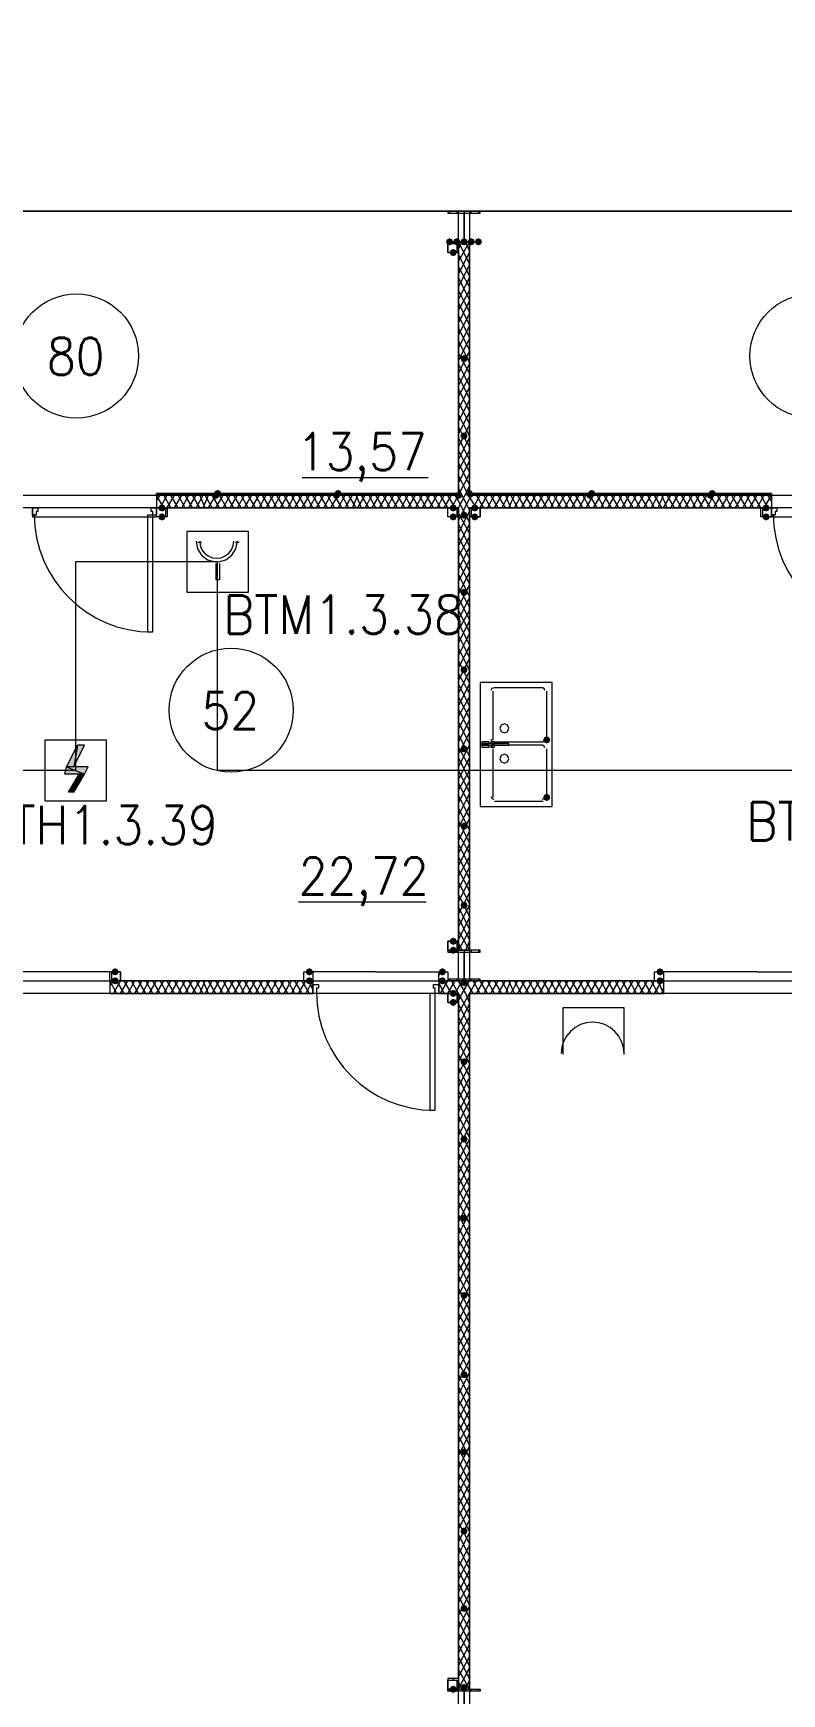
# Model space of a CAD drawing. Header units: millimetres. Extents: x 0 to 420, y 0 to 297.
# Drawn here: x 155.42 to 173.05, y 123.55 to 162.64 of the extents above; entities that cross this region are included whole.
import ezdxf

# ---------------------------------------------------------------- set-up
doc = ezdxf.new("R2010")
doc.units = ezdxf.units.MM
doc.styles.get("Standard").update_dxf_attribs({"font": 'STANDARD'})

msp = doc.modelspace()

# ---------------------------------------------------------------- hatches: boundary and pattern name
for color, points in [(7, [(165.311667, 157.734), (165.286796, 157.674204), (165.227, 157.649333), (165.167204, 157.674204), (165.142333, 157.734), (165.167204, 157.793796), (165.227, 157.818667), (165.286796, 157.793796)]), (7, [(165.396333, 157.48), (165.371462, 157.420204), (165.311667, 157.395333), (165.251871, 157.420204), (165.227, 157.48), (165.251871, 157.539796), (165.311667, 157.564667), (165.371462, 157.539796)]), (7, [(165.481, 157.734), (165.456129, 157.674204), (165.396333, 157.649333), (165.336538, 157.674204), (165.311667, 157.734), (165.336537, 157.793796), (165.396333, 157.818667), (165.456129, 157.793796)]), (7, [(165.650333, 157.734), (165.625462, 157.674204), (165.565667, 157.649333), (165.505871, 157.674204), (165.481, 157.734), (165.505871, 157.793796), (165.565667, 157.818667), (165.625462, 157.793796)]), (7, [(165.819667, 157.734), (165.794796, 157.674204), (165.735, 157.649333), (165.675204, 157.674204), (165.650333, 157.734), (165.675204, 157.793796), (165.735, 157.818667), (165.794796, 157.793796)]), (7, [(165.989, 157.734), (165.964129, 157.674204), (165.904333, 157.649333), (165.844538, 157.674204), (165.819667, 157.734), (165.844537, 157.793796), (165.904333, 157.818667), (165.964129, 157.793796)]), (7, [(165.650333, 154.982333), (165.625462, 154.922537), (165.565667, 154.897667), (165.505871, 154.922537), (165.481, 154.982333), (165.505871, 155.042129), (165.565667, 155.067), (165.625462, 155.042129)]), (7, [(165.650333, 153.162), (165.625462, 153.102204), (165.565667, 153.077333), (165.505871, 153.102204), (165.481, 153.162), (165.505871, 153.221796), (165.565667, 153.246667), (165.625462, 153.221796)]), (254, [(159.808333, 151.765), (159.783462, 151.705204), (159.723667, 151.680333), (159.663871, 151.705204), (159.639, 151.765), (159.663871, 151.824796), (159.723667, 151.849667), (159.783462, 151.824796)]), (254, [(159.850667, 151.807333), (159.825796, 151.747537), (159.766, 151.722667), (159.706204, 151.747537), (159.681333, 151.807333), (159.706204, 151.867129), (159.766, 151.892), (159.825796, 151.867129)]), (254, [(162.644667, 151.765), (162.619796, 151.705204), (162.56, 151.680333), (162.500204, 151.705204), (162.475333, 151.765), (162.500204, 151.824796), (162.56, 151.849667), (162.619796, 151.824796)]), (254, [(162.687, 151.807333), (162.662129, 151.747537), (162.602333, 151.722667), (162.542537, 151.747537), (162.517667, 151.807333), (162.542537, 151.867129), (162.602333, 151.892), (162.662129, 151.867129)]), (254, [(165.523333, 151.765), (165.498462, 151.705204), (165.438667, 151.680333), (165.378871, 151.705204), (165.354, 151.765), (165.378871, 151.824796), (165.438667, 151.849667), (165.498462, 151.824796)]), (254, [(165.523333, 151.765), (165.498462, 151.705204), (165.438667, 151.680333), (165.378871, 151.705204), (165.354, 151.765), (165.378871, 151.824796), (165.438667, 151.849667), (165.498462, 151.824796)]), (254, [(165.777333, 151.807333), (165.752462, 151.747537), (165.692667, 151.722667), (165.632871, 151.747537), (165.608, 151.807333), (165.632871, 151.867129), (165.692667, 151.892), (165.752462, 151.867129)]), (254, [(168.613667, 151.765), (168.588796, 151.705204), (168.529, 151.680333), (168.469204, 151.705204), (168.444333, 151.765), (168.469204, 151.824796), (168.529, 151.849667), (168.588796, 151.824796)]), (254, [(168.656, 151.807333), (168.631129, 151.747537), (168.571333, 151.722667), (168.511538, 151.747537), (168.486667, 151.807333), (168.511537, 151.867129), (168.571333, 151.892), (168.631129, 151.867129)]), (254, [(171.45, 151.765), (171.425129, 151.705204), (171.365333, 151.680333), (171.305538, 151.705204), (171.280667, 151.765), (171.305537, 151.824796), (171.365333, 151.849667), (171.425129, 151.824796)]), (254, [(171.492333, 151.807333), (171.467462, 151.747537), (171.407667, 151.722667), (171.347871, 151.747537), (171.323, 151.807333), (171.347871, 151.867129), (171.407667, 151.892), (171.467462, 151.867129)]), (7, [(158.538333, 151.468667), (158.513463, 151.408871), (158.453667, 151.384), (158.393871, 151.408871), (158.369, 151.468667), (158.393871, 151.528462), (158.453667, 151.553333), (158.513462, 151.528463)]), (7, [(158.538333, 151.257), (158.513463, 151.197204), (158.453667, 151.172333), (158.393871, 151.197204), (158.369, 151.257), (158.393871, 151.316796), (158.453667, 151.341667), (158.513462, 151.316796)]), (7, [(165.396333, 151.468667), (165.371462, 151.408871), (165.311667, 151.384), (165.251871, 151.408871), (165.227, 151.468667), (165.251871, 151.528462), (165.311667, 151.553333), (165.371462, 151.528463)]), (7, [(165.396333, 151.257), (165.371462, 151.197204), (165.311667, 151.172333), (165.251871, 151.197204), (165.227, 151.257), (165.251871, 151.316796), (165.311667, 151.341667), (165.371462, 151.316796)]), (7, [(165.650333, 151.299333), (165.625462, 151.239537), (165.565667, 151.214667), (165.505871, 151.239537), (165.481, 151.299333), (165.505871, 151.359129), (165.565667, 151.384), (165.625462, 151.359129)]), (7, [(165.904333, 151.468667), (165.879462, 151.408871), (165.819667, 151.384), (165.759871, 151.408871), (165.735, 151.468667), (165.759871, 151.528462), (165.819667, 151.553333), (165.879462, 151.528463)]), (7, [(165.904333, 151.257), (165.879462, 151.197204), (165.819667, 151.172333), (165.759871, 151.197204), (165.735, 151.257), (165.759871, 151.316796), (165.819667, 151.341667), (165.879462, 151.316796)]), (7, [(172.762333, 151.468667), (172.737462, 151.408871), (172.677667, 151.384), (172.617871, 151.408871), (172.593, 151.468667), (172.617871, 151.528462), (172.677667, 151.553333), (172.737462, 151.528463)]), (7, [(172.762333, 151.257), (172.737462, 151.197204), (172.677667, 151.172333), (172.617871, 151.197204), (172.593, 151.257), (172.617871, 151.316796), (172.677667, 151.341667), (172.737462, 151.316796)]), (7, [(165.650333, 149.479), (165.625462, 149.419204), (165.565667, 149.394333), (165.505871, 149.419204), (165.481, 149.479), (165.505871, 149.538796), (165.565667, 149.563667), (165.625462, 149.538796)]), (7, [(165.650333, 147.658667), (165.625462, 147.598871), (165.565667, 147.574), (165.505871, 147.598871), (165.481, 147.658667), (165.505871, 147.718462), (165.565667, 147.743333), (165.625462, 147.718463)]), (7, [(165.650333, 145.796), (165.625462, 145.736204), (165.565667, 145.711333), (165.505871, 145.736204), (165.481, 145.796), (165.505871, 145.855796), (165.565667, 145.880667), (165.625462, 145.855796)]), (7, [(167.597667, 146.007667), (167.572796, 145.947871), (167.513, 145.923), (167.453204, 145.947871), (167.428333, 146.007667), (167.453204, 146.067462), (167.513, 146.092333), (167.572796, 146.067463)]), (7, [(167.597667, 144.653), (167.572796, 144.593204), (167.513, 144.568333), (167.453204, 144.593204), (167.428333, 144.653), (167.453204, 144.712796), (167.513, 144.737667), (167.572796, 144.712796)]), (7, [(165.650333, 143.975667), (165.625462, 143.915871), (165.565667, 143.891), (165.505871, 143.915871), (165.481, 143.975667), (165.505871, 144.035462), (165.565667, 144.060333), (165.625462, 144.035463)]), (7, [(165.650333, 142.113), (165.625462, 142.053204), (165.565667, 142.028333), (165.505871, 142.053204), (165.481, 142.113), (165.505871, 142.172796), (165.565667, 142.197667), (165.625462, 142.172796)]), (7, [(165.396333, 141.266333), (165.371462, 141.206537), (165.311667, 141.181667), (165.251871, 141.206537), (165.227, 141.266333), (165.251871, 141.326129), (165.311667, 141.351), (165.371462, 141.326129)]), (7, [(165.396333, 141.054667), (165.371462, 140.994871), (165.311667, 140.97), (165.251871, 140.994871), (165.227, 141.054667), (165.251871, 141.114462), (165.311667, 141.139333), (165.371462, 141.114463)]), (7, [(157.437667, 140.546667), (157.412796, 140.486871), (157.353, 140.462), (157.293204, 140.486871), (157.268333, 140.546667), (157.293204, 140.606462), (157.353, 140.631333), (157.412796, 140.606463)]), (7, [(157.437667, 140.335), (157.412796, 140.275204), (157.353, 140.250333), (157.293204, 140.275204), (157.268333, 140.335), (157.293204, 140.394796), (157.353, 140.419667), (157.412796, 140.394796)]), (7, [(162.009667, 140.546667), (161.984796, 140.486871), (161.925, 140.462), (161.865204, 140.486871), (161.840333, 140.546667), (161.865204, 140.606462), (161.925, 140.631333), (161.984796, 140.606463)]), (7, [(162.009667, 140.335), (161.984796, 140.275204), (161.925, 140.250333), (161.865204, 140.275204), (161.840333, 140.335), (161.865204, 140.394796), (161.925, 140.419667), (161.984796, 140.394796)]), (7, [(165.142333, 140.546667), (165.117462, 140.486871), (165.057667, 140.462), (164.997871, 140.486871), (164.973, 140.546667), (164.997871, 140.606462), (165.057667, 140.631333), (165.117462, 140.606463)]), (7, [(165.142333, 140.335), (165.117462, 140.275204), (165.057667, 140.250333), (164.997871, 140.275204), (164.973, 140.335), (164.997871, 140.394796), (165.057667, 140.419667), (165.117462, 140.394796)]), (7, [(165.650333, 140.292667), (165.625462, 140.232871), (165.565667, 140.208), (165.505871, 140.232871), (165.481, 140.292667), (165.505871, 140.352462), (165.565667, 140.377333), (165.625462, 140.352463)]), (7, [(170.264667, 140.546667), (170.239796, 140.486871), (170.18, 140.462), (170.120204, 140.486871), (170.095333, 140.546667), (170.120204, 140.606462), (170.18, 140.631333), (170.239796, 140.606463)]), (7, [(170.264667, 140.335), (170.239796, 140.275204), (170.18, 140.250333), (170.120204, 140.275204), (170.095333, 140.335), (170.120204, 140.394796), (170.18, 140.419667), (170.239796, 140.394796)]), (7, [(165.396333, 140.038667), (165.371462, 139.978871), (165.311667, 139.954), (165.251871, 139.978871), (165.227, 140.038667), (165.251871, 140.098462), (165.311667, 140.123333), (165.371462, 140.098463)]), (7, [(165.396333, 139.827), (165.371462, 139.767204), (165.311667, 139.742333), (165.251871, 139.767204), (165.227, 139.827), (165.251871, 139.886796), (165.311667, 139.911667), (165.371462, 139.886796)]), (7, [(165.650333, 138.43), (165.625462, 138.370204), (165.565667, 138.345333), (165.505871, 138.370204), (165.481, 138.43), (165.505871, 138.489796), (165.565667, 138.514667), (165.625462, 138.489796)]), (7, [(165.650333, 136.609667), (165.625462, 136.549871), (165.565667, 136.525), (165.505871, 136.549871), (165.481, 136.609667), (165.505871, 136.669462), (165.565667, 136.694333), (165.625462, 136.669463)]), (7, [(165.650333, 134.747), (165.625462, 134.687204), (165.565667, 134.662333), (165.505871, 134.687204), (165.481, 134.747), (165.505871, 134.806796), (165.565667, 134.831667), (165.625462, 134.806796)]), (7, [(165.650333, 132.926667), (165.625462, 132.866871), (165.565667, 132.842), (165.505871, 132.866871), (165.481, 132.926667), (165.505871, 132.986462), (165.565667, 133.011333), (165.625462, 132.986463)]), (7, [(165.650333, 131.064), (165.625462, 131.004204), (165.565667, 130.979333), (165.505871, 131.004204), (165.481, 131.064), (165.505871, 131.123796), (165.565667, 131.148667), (165.625462, 131.123796)]), (7, [(165.650333, 129.243667), (165.625462, 129.183871), (165.565667, 129.159), (165.505871, 129.183871), (165.481, 129.243667), (165.505871, 129.303462), (165.565667, 129.328333), (165.625462, 129.303463)]), (7, [(165.650333, 127.381), (165.625462, 127.321204), (165.565667, 127.296333), (165.505871, 127.321204), (165.481, 127.381), (165.505871, 127.440796), (165.565667, 127.465667), (165.625462, 127.440796)]), (7, [(165.650333, 125.560667), (165.625462, 125.500871), (165.565667, 125.476), (165.505871, 125.500871), (165.481, 125.560667), (165.505871, 125.620462), (165.565667, 125.645333), (165.625462, 125.620463)]), (7, [(165.396333, 123.655667), (165.371462, 123.595871), (165.311667, 123.571), (165.251871, 123.595871), (165.227, 123.655667), (165.251871, 123.715462), (165.311667, 123.740333), (165.371462, 123.715463)]), (7, [(165.650333, 123.698), (165.625462, 123.638204), (165.565667, 123.613333), (165.505871, 123.638204), (165.481, 123.698), (165.505871, 123.757796), (165.565667, 123.782667), (165.625462, 123.757796)])]:
    msp.add_hatch(color=color).paths.add_polyline_path(points, flags=0)
h = msp.add_hatch(color=7)
h.paths.add_polyline_path([(165.438667, 151.807333), (158.326667, 151.807333), (165.438667, 151.765)], flags=0)
h.paths.add_polyline_path([(158.326667, 151.807333), (165.438667, 151.765), (158.326667, 151.765)], flags=0)
h = msp.add_hatch(color=7)
h.paths.add_polyline_path([(172.804667, 151.807333), (165.692667, 151.807333), (172.804667, 151.765)], flags=0)
h.paths.add_polyline_path([(165.692667, 151.807333), (172.804667, 151.765), (165.692667, 151.765)], flags=0)
h = msp.add_hatch(color=1)
h.paths.add_polyline_path([(156.633334, 145.880666), (156.464001, 145.880666), (156.379334, 145.372666)], flags=0)
h.paths.add_polyline_path([(156.464001, 145.880666), (156.379334, 145.372666), (156.210001, 145.372666)], flags=0)
h = msp.add_hatch(color=1)
h.paths.add_polyline_path([(156.718001, 145.372666), (156.210001, 145.372666), (156.633334, 145.203333)], flags=0)
h.paths.add_polyline_path([(156.210001, 145.372666), (156.633334, 145.203333), (156.167668, 145.203333)], flags=0)
h = msp.add_hatch(color=1)
h.paths.add_polyline_path([(156.633334, 145.203333), (156.506334, 145.203333), (156.379334, 144.779999)], flags=0)
h.paths.add_polyline_path([(156.506334, 145.203333), (156.379334, 144.779999), (156.252334, 144.779999)], flags=0)

# ---------------------------------------------------------------- linework, layer by layer
at = {"color": 8, "lineweight": 0}
msp.add_lwpolyline([(235.500333, 158.453667), (235.500333, 169.291), (114.046, 169.291), (114.046, 158.453667)], close=True, dxfattribs=at)
at = {"color": 171, "lineweight": 0}
for points in [[(148.336, 158.453667), (148.336, 151.765), (165.438667, 151.765), (165.438667, 158.453667)], [(165.692667, 158.453667), (165.692667, 151.765), (182.795333, 151.765), (182.795333, 158.453667)]]:
    msp.add_lwpolyline(points, close=True, dxfattribs=at)
at = {"color": 7, "lineweight": 0}
for points in [[(165.946667, 158.453667), (165.184667, 158.453667), (165.184667, 158.411333), (165.565667, 158.411333), (165.565667, 157.734), (165.184667, 157.734), (165.946667, 157.734), (165.565667, 157.734), (165.565667, 158.411333), (165.946667, 158.411333)], [(165.438667, 157.734), (165.184667, 157.734), (165.184667, 157.48), (165.438667, 157.48)], [(165.396333, 157.691667), (165.396333, 157.48), (165.184667, 157.48), (165.184667, 157.691667)], [(165.438667, 151.807333), (158.326667, 151.807333), (165.438667, 151.765)], [(158.326667, 151.807333), (165.438667, 151.765), (158.326667, 151.765)], [(158.326667, 151.765), (165.438667, 151.765), (165.438667, 151.807333), (158.326667, 151.807333)], [(158.326667, 151.765), (165.438667, 151.765), (165.438667, 151.807333), (158.326667, 151.807333)], [(172.804667, 151.807333), (165.692667, 151.807333), (172.804667, 151.765)], [(165.692667, 151.807333), (172.804667, 151.765), (165.692667, 151.765)], [(172.804667, 151.807333), (172.804667, 151.765), (165.692667, 151.765), (165.692667, 151.807333), (172.804667, 151.807333), (165.692667, 151.807333), (165.692667, 151.765), (172.804667, 151.765)], [(165.438667, 140.335), (165.438667, 151.468667), (148.336, 151.468667), (148.336, 140.335)], [(155.532667, 151.468667), (155.532667, 151.384), (155.490333, 151.384), (155.490333, 151.299333), (155.405667, 151.299333), (155.405667, 151.468667)], [(158.242, 148.547667), (158.242, 151.299333), (158.115, 151.299333), (158.115, 148.547667)], [(158.326667, 151.468667), (158.326667, 151.299333), (158.242, 151.299333), (158.242, 151.384), (158.199667, 151.384), (158.199667, 151.468667)], [(158.326667, 151.468667), (158.538333, 151.468667), (158.538333, 151.257), (158.326667, 151.257), (158.326667, 151.468667), (158.580667, 151.468667), (158.580667, 151.257), (158.326667, 151.257)], [(165.184667, 151.468667), (165.396333, 151.468667), (165.396333, 151.257), (165.184667, 151.257), (165.184667, 151.468667), (165.438667, 151.468667), (165.438667, 151.257), (165.184667, 151.257)], [(165.692667, 151.468667), (165.946667, 151.468667), (165.946667, 151.257), (165.692667, 151.257)], [(182.795333, 151.468667), (165.692667, 151.468667), (165.692667, 140.335), (182.795333, 140.335)], [(165.735, 151.468667), (165.735, 151.257), (165.946667, 151.257), (165.946667, 151.468667)], [(172.550667, 151.468667), (172.804667, 151.468667), (172.804667, 151.257), (172.550667, 151.257)], [(172.593, 151.468667), (172.593, 151.257), (172.804667, 151.257), (172.804667, 151.468667)], [(172.931667, 151.468667), (172.931667, 151.384), (172.889333, 151.384), (172.889333, 151.299333), (172.804667, 151.299333), (172.804667, 151.468667)], [(167.64, 144.483667), (167.64, 147.32), (167.64, 147.362333), (167.597667, 147.362333), (165.989, 147.362333), (165.946667, 147.362333), (165.946667, 147.32), (165.946667, 144.483667), (165.946667, 144.441333), (165.989, 144.441333), (167.597667, 144.441333), (167.64, 144.441333)], [(166.624, 146.282833), (166.593007, 146.357673), (166.518167, 146.388667), (166.443327, 146.357673), (166.412333, 146.282833), (166.443327, 146.207993), (166.518167, 146.177), (166.593007, 146.207993)], [(166.158333, 145.838333), (166.158333, 145.880667), (166.031333, 145.880667), (165.989, 145.880667), (165.989, 145.923), (166.031333, 145.923), (166.158333, 145.923), (166.158333, 145.965333), (165.989, 145.965333), (165.989, 145.838333)], [(166.624, 145.880667), (166.624, 145.923), (166.031333, 145.923), (165.989, 145.923), (165.989, 145.880667), (166.031333, 145.880667)], [(166.285333, 145.965333), (166.200667, 145.965333), (166.200667, 145.923), (166.285333, 145.923)], [(166.285333, 145.838333), (166.285333, 145.880667), (166.200667, 145.880667), (166.200667, 145.838333)], [(166.624, 145.563167), (166.593007, 145.638007), (166.518167, 145.669), (166.443327, 145.638007), (166.412333, 145.563167), (166.443327, 145.488327), (166.518167, 145.457333), (166.593007, 145.488327)], [(165.438667, 141.266333), (165.184667, 141.266333), (165.184667, 141.054667), (165.438667, 141.054667)], [(165.396333, 141.266333), (165.396333, 141.054667), (165.184667, 141.054667), (165.184667, 141.266333)], [(165.946667, 141.054667), (165.184667, 141.054667), (165.184667, 141.012333), (165.565667, 141.012333), (165.565667, 140.377333), (165.184667, 140.377333), (165.184667, 140.335), (165.946667, 140.335), (165.946667, 140.377333), (165.565667, 140.377333), (165.565667, 141.012333), (165.946667, 141.012333)], [(157.226, 140.546667), (157.48, 140.546667), (157.48, 140.335), (157.226, 140.335)], [(157.268333, 140.546667), (157.268333, 140.335), (157.48, 140.335), (157.48, 140.546667)], [(161.798, 140.546667), (162.009667, 140.546667), (162.009667, 140.335), (161.798, 140.335), (161.798, 140.546667), (162.009667, 140.546667), (162.009667, 140.335), (161.798, 140.335)], [(170.053, 140.546667), (170.264667, 140.546667), (170.264667, 140.335), (170.053, 140.335), (170.053, 140.546667), (170.264667, 140.546667), (170.264667, 140.335), (170.053, 140.335)], [(148.547667, 140.038667), (148.336, 140.038667), (148.336, 105.537), (165.438667, 105.537), (165.438667, 140.038667), (161.713333, 140.038667)], [(162.136667, 140.250333), (162.136667, 140.165667), (162.094333, 140.165667), (162.094333, 140.038667), (162.009667, 140.038667), (162.009667, 140.250333)], [(162.009667, 140.038667), (162.009667, 140.250333)], [(164.888333, 137.287), (164.888333, 140.038667), (164.761333, 140.038667), (164.761333, 137.287)], [(164.973, 140.250333), (164.973, 140.038667), (164.888333, 140.038667), (164.888333, 140.165667), (164.846, 140.165667), (164.846, 140.250333)], [(164.973, 140.038667), (164.973, 140.250333)], [(165.438667, 140.038667), (165.184667, 140.038667), (165.184667, 139.827), (165.438667, 139.827)], [(165.396333, 140.038667), (165.396333, 139.827), (165.184667, 139.827), (165.184667, 140.038667)], [(165.692667, 105.537), (182.795333, 105.537), (182.795333, 140.038667), (179.112333, 140.038667), (165.946667, 140.038667), (165.692667, 140.038667)], [(165.438667, 123.909667), (165.184667, 123.909667), (165.184667, 123.655667), (165.438667, 123.655667)], [(165.396333, 123.867333), (165.396333, 123.655667), (165.184667, 123.655667), (165.184667, 123.867333)], [(165.946667, 122.936), (165.184667, 122.936), (165.184667, 122.978333), (165.565667, 122.978333), (165.565667, 123.613333), (165.184667, 123.613333), (165.184667, 123.655667), (165.946667, 123.655667), (165.946667, 123.613333), (165.565667, 123.613333), (165.565667, 122.978333), (165.946667, 122.978333)]]:
    msp.add_lwpolyline(points, close=True, dxfattribs=at)
for points in [[(165.227, 158.453667), (165.227, 158.411333)], [(165.396333, 158.453667), (165.396333, 158.411333)], [(165.565667, 158.453667), (165.565667, 157.734)], [(165.735, 158.453667), (165.735, 158.411333)], [(165.904333, 158.453667), (165.904333, 158.411333)], [(165.311667, 157.734), (165.311667, 157.691667)], [(165.438667, 157.564667), (165.523333, 157.734)], [(165.438667, 157.268333), (165.692667, 157.734)], [(165.692667, 157.226), (165.438667, 157.734)], [(165.438667, 157.734), (165.438667, 151.765)], [(165.692667, 151.765), (165.692667, 157.734), (165.438667, 157.734)], [(165.692667, 157.522333), (165.608, 157.734)], [(165.438667, 156.972), (165.692667, 157.48)], [(165.692667, 156.929667), (165.438667, 157.437667)], [(165.438667, 156.675667), (165.692667, 157.183667)], [(165.692667, 156.675667), (165.438667, 157.141333)], [(165.438667, 156.379333), (165.692667, 156.887333)], [(165.692667, 156.379333), (165.438667, 156.887333)], [(165.438667, 156.125333), (165.692667, 156.591)], [(165.692667, 156.083), (165.438667, 156.591)], [(165.438667, 155.829), (165.692667, 156.337)], [(165.692667, 155.786667), (165.438667, 156.294667)], [(165.438667, 155.532667), (165.692667, 156.040667)], [(165.692667, 155.490333), (165.438667, 155.998333)], [(165.438667, 155.236333), (165.692667, 155.744333)], [(165.692667, 155.194), (165.438667, 155.702)], [(165.438667, 154.94), (165.692667, 155.448)], [(165.692667, 154.897667), (165.438667, 155.405667)], [(165.438667, 154.643667), (165.692667, 155.151667)], [(165.692667, 154.643667), (165.438667, 155.109333)], [(165.438667, 154.347333), (165.692667, 154.855333)], [(165.692667, 154.347333), (165.438667, 154.855333)], [(165.438667, 154.093333), (165.692667, 154.559)], [(165.692667, 154.051), (165.438667, 154.559)], [(165.438667, 153.797), (165.692667, 154.305)], [(165.692667, 153.754667), (165.438667, 154.262667)], [(165.438667, 153.500667), (165.692667, 154.008667)], [(165.692667, 153.458333), (165.438667, 153.966333)], [(165.438667, 153.204333), (165.692667, 153.712333)], [(165.692667, 153.162), (165.438667, 153.67)], [(165.438667, 152.908), (165.692667, 153.416)], [(165.692667, 152.908), (165.438667, 153.373667)], [(165.438667, 152.611667), (165.692667, 153.119667)], [(165.692667, 152.611667), (165.438667, 153.119667)], [(165.438667, 152.357667), (165.692667, 152.823333)], [(165.692667, 152.315333), (165.438667, 152.823333)], [(165.438667, 152.061333), (165.692667, 152.569333)], [(165.692667, 152.019), (165.438667, 152.527)], [(161.755667, 152.188333), (164.719, 152.188333)], [(165.438667, 151.765), (165.692667, 152.273)], [(165.692667, 151.722667), (165.438667, 152.230667)], [(165.438667, 151.765), (158.326667, 151.765), (165.438667, 151.807333), (158.326667, 151.807333)], [(158.326667, 151.638), (158.411333, 151.765)], [(158.496, 151.468667), (158.326667, 151.765)], [(158.326667, 151.765), (158.326667, 151.468667)], [(158.326667, 151.765), (158.326667, 151.468667)], [(165.438667, 151.765), (158.326667, 151.765)], [(158.411333, 151.468667), (158.580667, 151.765)], [(158.665333, 151.468667), (158.496, 151.765)], [(158.580667, 151.468667), (158.75, 151.765)], [(158.834667, 151.468667), (158.665333, 151.765)], [(158.75, 151.468667), (158.919333, 151.765)], [(159.004, 151.468667), (158.834667, 151.765)], [(158.919333, 151.468667), (159.088667, 151.765)], [(159.173333, 151.468667), (159.004, 151.765)], [(159.088667, 151.468667), (159.258, 151.765)], [(159.342667, 151.468667), (159.173333, 151.765)], [(159.258, 151.468667), (159.427333, 151.765)], [(159.469667, 151.468667), (159.342667, 151.765)], [(159.427333, 151.468667), (159.554333, 151.765)], [(159.639, 151.468667), (159.469667, 151.765)], [(159.554333, 151.468667), (159.723667, 151.765)], [(159.808333, 151.468667), (159.639, 151.765)], [(159.723667, 151.468667), (159.893, 151.765)], [(159.977667, 151.468667), (159.808333, 151.765)], [(159.893, 151.468667), (160.062333, 151.765)], [(160.147, 151.468667), (159.977667, 151.765)], [(160.062333, 151.468667), (160.231667, 151.765)], [(160.316333, 151.468667), (160.147, 151.765)], [(160.231667, 151.468667), (160.401, 151.765)], [(160.485667, 151.468667), (160.316333, 151.765)], [(160.401, 151.468667), (160.570333, 151.765)], [(160.655, 151.468667), (160.485667, 151.765)], [(160.570333, 151.468667), (160.739667, 151.765)], [(160.824333, 151.468667), (160.655, 151.765)], [(160.739667, 151.468667), (160.909, 151.765)], [(160.993667, 151.468667), (160.824333, 151.765)], [(160.909, 151.468667), (161.078333, 151.765)], [(161.163, 151.468667), (160.993667, 151.765)], [(161.078333, 151.468667), (161.247667, 151.765)], [(161.332333, 151.468667), (161.163, 151.765)], [(161.247667, 151.468667), (161.417, 151.765)], [(161.501667, 151.468667), (161.332333, 151.765)], [(161.417, 151.468667), (161.586333, 151.765)], [(161.671, 151.468667), (161.501667, 151.765)], [(161.586333, 151.468667), (161.755667, 151.765)], [(161.840333, 151.468667), (161.671, 151.765)], [(161.755667, 151.468667), (161.925, 151.765)], [(162.009667, 151.468667), (161.840333, 151.765)], [(161.925, 151.468667), (162.094333, 151.765)], [(162.179, 151.468667), (162.009667, 151.765)], [(162.094333, 151.468667), (162.263667, 151.765)], [(162.348333, 151.468667), (162.179, 151.765)], [(162.263667, 151.468667), (162.433, 151.765)], [(162.517667, 151.468667), (162.348333, 151.765)], [(162.433, 151.468667), (162.602333, 151.765)], [(162.687, 151.468667), (162.517667, 151.765)], [(162.602333, 151.468667), (162.771667, 151.765)], [(162.856333, 151.468667), (162.687, 151.765)], [(162.771667, 151.468667), (162.941, 151.765)], [(163.025667, 151.468667), (162.856333, 151.765)], [(162.941, 151.468667), (163.068, 151.765)], [(163.152667, 151.468667), (163.025667, 151.765)], [(163.068, 151.468667), (163.237333, 151.765)], [(163.322, 151.468667), (163.152667, 151.765)], [(163.237333, 151.468667), (163.406667, 151.765)], [(163.491333, 151.468667), (163.322, 151.765)], [(163.406667, 151.468667), (163.576, 151.765)], [(163.660667, 151.468667), (163.491333, 151.765)], [(163.576, 151.468667), (163.745333, 151.765)], [(163.83, 151.468667), (163.660667, 151.765)], [(163.745333, 151.468667), (163.914667, 151.765)], [(163.999333, 151.468667), (163.83, 151.765)], [(163.914667, 151.468667), (164.084, 151.765)], [(164.168667, 151.468667), (163.999333, 151.765)], [(164.084, 151.468667), (164.253333, 151.765)], [(164.338, 151.468667), (164.168667, 151.765)], [(164.253333, 151.468667), (164.422667, 151.765)], [(164.507333, 151.468667), (164.338, 151.765)], [(164.422667, 151.468667), (164.592, 151.765)], [(164.676667, 151.468667), (164.507333, 151.765)], [(164.592, 151.468667), (164.761333, 151.765)], [(164.846, 151.468667), (164.676667, 151.765)], [(164.761333, 151.468667), (164.930667, 151.765)], [(165.015333, 151.468667), (164.846, 151.765)], [(164.930667, 151.468667), (165.1, 151.765)], [(165.184667, 151.468667), (165.015333, 151.765)], [(165.1, 151.468667), (165.269333, 151.765)], [(165.354, 151.468667), (165.184667, 151.765)], [(165.269333, 151.468667), (165.438667, 151.765)], [(165.438667, 151.638), (165.354, 151.765)], [(165.438667, 151.468667), (165.692667, 151.976667)], [(165.692667, 151.426333), (165.438667, 151.934333)], [(172.804667, 151.807333), (165.692667, 151.807333), (172.804667, 151.807333), (165.692667, 151.765)], [(165.692667, 151.680333), (165.777333, 151.765)], [(172.804667, 151.765), (165.692667, 151.765)], [(165.862, 151.468667), (165.692667, 151.722667)], [(165.777333, 151.468667), (165.946667, 151.765)], [(166.031333, 151.468667), (165.862, 151.765)], [(165.946667, 151.468667), (166.116, 151.765)], [(166.200667, 151.468667), (166.031333, 151.765)], [(166.116, 151.468667), (166.285333, 151.765)], [(166.37, 151.468667), (166.200667, 151.765)], [(166.285333, 151.468667), (166.454667, 151.765)], [(166.539333, 151.468667), (166.37, 151.765)], [(166.454667, 151.468667), (166.624, 151.765)], [(166.666333, 151.468667), (166.539333, 151.765)], [(166.624, 151.468667), (166.751, 151.765)], [(166.835667, 151.468667), (166.666333, 151.765)], [(166.751, 151.468667), (166.920333, 151.765)], [(167.005, 151.468667), (166.835667, 151.765)], [(166.920333, 151.468667), (167.089667, 151.765)], [(167.174333, 151.468667), (167.005, 151.765)], [(167.089667, 151.468667), (167.259, 151.765)], [(167.343667, 151.468667), (167.174333, 151.765)], [(167.259, 151.468667), (167.428333, 151.765)], [(167.513, 151.468667), (167.343667, 151.765)], [(167.428333, 151.468667), (167.597667, 151.765)], [(167.682333, 151.468667), (167.513, 151.765)], [(167.597667, 151.468667), (167.767, 151.765)], [(167.851667, 151.468667), (167.682333, 151.765)], [(167.767, 151.468667), (167.936333, 151.765)], [(168.021, 151.468667), (167.851667, 151.765)], [(167.936333, 151.468667), (168.105667, 151.765)], [(168.190333, 151.468667), (168.021, 151.765)], [(168.105667, 151.468667), (168.275, 151.765)], [(168.359667, 151.468667), (168.190333, 151.765)], [(168.275, 151.468667), (168.444333, 151.765)], [(168.529, 151.468667), (168.359667, 151.765)], [(168.444333, 151.468667), (168.613667, 151.765)], [(168.698333, 151.468667), (168.529, 151.765)], [(168.613667, 151.468667), (168.783, 151.765)], [(168.867667, 151.468667), (168.698333, 151.765)], [(168.783, 151.468667), (168.952333, 151.765)], [(169.037, 151.468667), (168.867667, 151.765)], [(168.952333, 151.468667), (169.121667, 151.765)], [(169.206333, 151.468667), (169.037, 151.765)], [(169.121667, 151.468667), (169.291, 151.765)], [(169.375667, 151.468667), (169.206333, 151.765)], [(169.291, 151.468667), (169.460333, 151.765)], [(169.545, 151.468667), (169.375667, 151.765)], [(169.460333, 151.468667), (169.629667, 151.765)], [(169.714333, 151.468667), (169.545, 151.765)], [(169.629667, 151.468667), (169.799, 151.765)], [(169.883667, 151.468667), (169.714333, 151.765)], [(169.799, 151.468667), (169.968333, 151.765)], [(170.053, 151.468667), (169.883667, 151.765)], [(169.968333, 151.468667), (170.137667, 151.765)], [(170.222333, 151.468667), (170.053, 151.765)], [(170.137667, 151.468667), (170.264667, 151.765)], [(170.349333, 151.468667), (170.222333, 151.765)], [(170.264667, 151.468667), (170.434, 151.765)], [(170.518667, 151.468667), (170.349333, 151.765)], [(170.434, 151.468667), (170.603333, 151.765)], [(170.688, 151.468667), (170.518667, 151.765)], [(170.603333, 151.468667), (170.772667, 151.765)], [(170.857333, 151.468667), (170.688, 151.765)], [(170.772667, 151.468667), (170.942, 151.765)], [(171.026667, 151.468667), (170.857333, 151.765)], [(170.942, 151.468667), (171.111333, 151.765)], [(171.196, 151.468667), (171.026667, 151.765)], [(171.111333, 151.468667), (171.280667, 151.765)], [(171.365333, 151.468667), (171.196, 151.765)], [(171.280667, 151.468667), (171.45, 151.765)], [(171.534667, 151.468667), (171.365333, 151.765)], [(171.45, 151.468667), (171.619333, 151.765)], [(171.704, 151.468667), (171.534667, 151.765)], [(171.619333, 151.468667), (171.788667, 151.765)], [(171.873333, 151.468667), (171.704, 151.765)], [(171.788667, 151.468667), (171.958, 151.765)], [(172.042667, 151.468667), (171.873333, 151.765)], [(171.958, 151.468667), (172.127333, 151.765)], [(172.212, 151.468667), (172.042667, 151.765)], [(172.127333, 151.468667), (172.296667, 151.765)], [(172.381333, 151.468667), (172.212, 151.765)], [(172.296667, 151.468667), (172.466, 151.765)], [(172.550667, 151.468667), (172.381333, 151.765)], [(172.466, 151.468667), (172.635333, 151.765)], [(172.72, 151.468667), (172.550667, 151.765)], [(172.635333, 151.468667), (172.804667, 151.765)], [(172.804667, 151.638), (172.72, 151.765)], [(172.804667, 151.765), (172.804667, 151.468667)], [(172.804667, 151.765), (172.804667, 151.468667)], [(156.887333, 151.468667), (155.405667, 151.468667), (155.405667, 151.384)], [(155.405667, 151.384), (155.405667, 151.257), (156.887333, 151.257)], [(155.448, 151.3205), (155.462316, 151.036991), (155.504334, 150.761673), (155.57266, 150.495939), (155.665901, 150.241182), (155.782663, 149.998796), (155.921552, 149.770176), (156.081176, 149.556714), (156.260139, 149.359805), (156.457048, 149.180842), (156.670509, 149.021219), (156.89913, 148.88233), (157.141515, 148.765568), (157.396272, 148.672326), (157.662006, 148.604), (157.937325, 148.561982), (158.220833, 148.547667)], [(158.326667, 151.384), (158.326667, 151.468667), (156.887333, 151.468667)], [(156.887333, 151.257), (158.326667, 151.257), (158.326667, 151.384)], [(158.326667, 151.468667), (165.438667, 151.468667)], [(165.438667, 151.172333), (165.692667, 151.680333)], [(165.692667, 151.13), (165.438667, 151.638)], [(165.438667, 151.468667), (165.438667, 141.054667), (165.692667, 141.054667), (165.692667, 151.468667)], [(165.438667, 150.876), (165.692667, 151.384)], [(165.692667, 150.876), (165.438667, 151.341667)], [(165.692667, 151.468667), (172.804667, 151.468667)], [(172.804667, 151.468667), (172.804667, 151.511)], [(174.244, 151.468667), (172.804667, 151.468667), (172.804667, 151.384)], [(172.804667, 151.384), (172.804667, 151.257), (174.244, 151.257)], [(172.847, 151.3205), (172.861316, 151.036991), (172.903334, 150.761673), (172.97166, 150.495939), (173.064901, 150.241182), (173.181663, 149.998796), (173.320552, 149.770176), (173.480176, 149.556714), (173.659139, 149.359805), (173.856048, 149.180842), (174.069509, 149.021219), (174.29813, 148.88233), (174.540515, 148.765568), (174.795272, 148.672326), (175.061006, 148.604), (175.336325, 148.561982), (175.619833, 148.547667)], [(159.046334, 150.918333), (160.485668, 150.918333)], [(165.438667, 150.579667), (165.692667, 151.087667)], [(165.692667, 150.579667), (165.438667, 151.087667)], [(165.438667, 150.325667), (165.692667, 150.791333)], [(165.692667, 150.283333), (165.438667, 150.791333)], [(165.438667, 150.029333), (165.692667, 150.537333)], [(165.692667, 149.987), (165.438667, 150.495)], [(165.438667, 149.733), (165.692667, 150.241)], [(165.692667, 149.690667), (165.438667, 150.198667)], [(165.438667, 149.436667), (165.692667, 149.944667)], [(165.692667, 149.394333), (165.438667, 149.902333)], [(165.438667, 149.140333), (165.692667, 149.648333)], [(165.692667, 149.140333), (165.438667, 149.606)], [(165.438667, 148.844), (165.692667, 149.352)], [(165.692667, 148.844), (165.438667, 149.352)], [(165.438667, 148.59), (165.692667, 149.055667)], [(165.692667, 148.547667), (165.438667, 149.055667)], [(165.438667, 148.293667), (165.692667, 148.801667)], [(165.692667, 148.251333), (165.438667, 148.759333)], [(165.438667, 147.997333), (165.692667, 148.505333)], [(165.692667, 147.955), (165.438667, 148.463)], [(165.438667, 147.701), (165.692667, 148.209)], [(165.692667, 147.658667), (165.438667, 148.166667)], [(165.438667, 147.404667), (165.692667, 147.912667)], [(165.692667, 147.362333), (165.438667, 147.870333)], [(165.438667, 147.108333), (165.692667, 147.616333)], [(165.692667, 147.108333), (165.438667, 147.574)], [(165.438667, 146.812), (165.692667, 147.32)], [(165.692667, 146.812), (165.438667, 147.32)], [(165.438667, 146.558), (165.692667, 147.023667)], [(165.692667, 146.515667), (165.438667, 147.023667)], [(166.264167, 147.235333), (166.219272, 147.216728), (166.200667, 147.171833)], [(166.243, 147.150667), (166.243, 146.007667)], [(167.428333, 147.235333), (166.285333, 147.235333)], [(167.470667, 147.171833), (167.452061, 147.216728), (167.407167, 147.235333)], [(167.513, 146.007667), (167.513, 147.150667)], [(165.438667, 146.261667), (165.692667, 146.769667)], [(165.692667, 146.219333), (165.438667, 146.727333)], [(165.438667, 145.965333), (165.692667, 146.473333)], [(165.692667, 145.923), (165.438667, 146.431)], [(155.702001, 146.007666), (157.141334, 146.007666)], [(165.438667, 145.669), (165.692667, 146.177)], [(165.692667, 145.626667), (165.438667, 146.134667)], [(165.438667, 145.372667), (165.692667, 145.880667)], [(165.692667, 145.372667), (165.438667, 145.838333)], [(166.200667, 146.028833), (166.219272, 145.983939), (166.264167, 145.965333)], [(166.264167, 145.880667), (166.219272, 145.862061), (166.200667, 145.817167)], [(166.285333, 145.965333), (167.428333, 145.965333)], [(167.428333, 145.880667), (166.285333, 145.880667)], [(167.407167, 145.965333), (167.452061, 145.983939), (167.470667, 146.028833)], [(167.470667, 145.817167), (167.452061, 145.862061), (167.407167, 145.880667)], [(165.438667, 145.076333), (165.692667, 145.584333)], [(165.692667, 145.076333), (165.438667, 145.584333)], [(166.243, 145.796), (166.243, 144.653)], [(167.513, 144.653), (167.513, 145.796)], [(165.438667, 144.822333), (165.692667, 145.288)], [(165.692667, 144.78), (165.438667, 145.288)], [(165.438667, 144.526), (165.692667, 145.034)], [(165.692667, 144.483667), (165.438667, 144.991667)], [(165.438667, 144.229667), (165.692667, 144.737667)], [(165.692667, 144.187333), (165.438667, 144.695333)], [(166.200667, 144.674167), (166.219272, 144.629272), (166.264167, 144.610667)], [(167.407167, 144.610667), (167.452061, 144.629272), (167.470667, 144.674167)], [(165.438667, 143.933333), (165.692667, 144.441333)], [(165.692667, 143.891), (165.438667, 144.399)], [(166.285333, 144.568333), (167.428333, 144.568333)], [(165.438667, 143.637), (165.692667, 144.145)], [(165.692667, 143.594667), (165.438667, 144.102667)], [(165.438667, 143.340667), (165.692667, 143.848667)], [(165.692667, 143.340667), (165.438667, 143.806333)], [(165.438667, 143.044333), (165.692667, 143.552333)], [(165.692667, 143.044333), (165.438667, 143.552333)], [(165.438667, 142.790333), (165.692667, 143.256)], [(165.692667, 142.748), (165.438667, 143.256)], [(165.438667, 142.494), (165.692667, 143.002)], [(165.692667, 142.451667), (165.438667, 142.959667)], [(165.438667, 142.197667), (165.692667, 142.705667)], [(165.692667, 142.155333), (165.438667, 142.663333)], [(165.438667, 141.901333), (165.692667, 142.409333)], [(165.692667, 141.859), (165.438667, 142.367)], [(161.671, 142.197667), (164.676667, 142.197667)], [(165.438667, 141.605), (165.692667, 142.113)], [(165.692667, 141.562667), (165.438667, 142.070667)], [(165.438667, 141.308667), (165.692667, 141.816667)], [(165.692667, 141.308667), (165.438667, 141.816667)], [(165.438667, 141.054667), (165.692667, 141.520333)], [(165.692667, 141.054667), (165.438667, 141.520333)], [(165.523333, 141.054667), (165.438667, 141.224)], [(165.608, 141.054667), (165.692667, 141.266333)], [(165.227, 141.054667), (165.227, 141.012333)], [(165.396333, 141.054667), (165.396333, 141.012333)], [(165.565667, 141.054667), (165.565667, 140.335)], [(165.735, 141.054667), (165.735, 141.012333)], [(165.904333, 141.054667), (165.904333, 141.012333)], [(157.226, 140.462), (157.226, 140.546667), (155.067, 140.546667)], [(155.067, 140.335), (157.226, 140.335), (157.226, 140.462)], [(163.491333, 140.546667), (162.009667, 140.546667), (162.009667, 140.462)], [(162.009667, 140.462), (162.009667, 140.335), (163.491333, 140.335)], [(163.491333, 140.546667), (164.973, 140.546667), (165.184667, 140.546667), (165.184667, 140.335), (164.973, 140.335), (164.973, 140.546667), (165.184667, 140.546667), (165.184667, 140.335), (164.973, 140.335), (164.973, 140.546667), (164.973, 140.462)], [(163.491333, 140.335), (164.973, 140.335), (164.973, 140.462)], [(165.227, 140.377333), (165.227, 140.335)], [(165.396333, 140.377333), (165.396333, 140.335)], [(165.735, 140.377333), (165.735, 140.335)], [(165.904333, 140.377333), (165.904333, 140.335)], [(172.466, 140.546667), (170.264667, 140.546667), (170.264667, 140.462)], [(170.264667, 140.462), (170.264667, 140.335), (172.466, 140.335)], [(172.466, 140.546667), (174.625, 140.546667), (174.836667, 140.546667), (174.836667, 140.335), (174.625, 140.335), (174.625, 140.546667), (174.879, 140.546667), (174.879, 140.335), (174.625, 140.335), (174.625, 140.546667), (174.625, 140.462)], [(172.466, 140.335), (174.625, 140.335), (174.625, 140.462)], [(157.226, 140.208), (157.310667, 140.335)], [(157.395333, 140.038667), (157.226, 140.335)], [(157.226, 140.335), (157.226, 140.038667)], [(157.226, 140.335), (157.226, 140.038667)], [(162.009667, 140.335), (157.226, 140.335)], [(157.226, 140.038667), (162.009667, 140.038667)], [(157.310667, 140.038667), (157.48, 140.335)], [(157.564667, 140.038667), (157.395333, 140.335)], [(157.48, 140.038667), (157.649333, 140.335)], [(157.734, 140.038667), (157.564667, 140.335)], [(157.649333, 140.038667), (157.818667, 140.335)], [(157.903333, 140.038667), (157.734, 140.335)], [(157.818667, 140.038667), (157.988, 140.335)], [(158.072667, 140.038667), (157.903333, 140.335)], [(157.988, 140.038667), (158.157333, 140.335)], [(158.242, 140.038667), (158.072667, 140.335)], [(158.157333, 140.038667), (158.326667, 140.335)], [(158.411333, 140.038667), (158.242, 140.335)], [(158.326667, 140.038667), (158.496, 140.335)], [(158.580667, 140.038667), (158.411333, 140.335)], [(158.496, 140.038667), (158.665333, 140.335)], [(158.75, 140.038667), (158.580667, 140.335)], [(158.665333, 140.038667), (158.834667, 140.335)], [(158.919333, 140.038667), (158.75, 140.335)], [(158.834667, 140.038667), (159.004, 140.335)], [(159.088667, 140.038667), (158.919333, 140.335)], [(159.004, 140.038667), (159.173333, 140.335)], [(159.258, 140.038667), (159.088667, 140.335)], [(159.173333, 140.038667), (159.342667, 140.335)], [(159.427333, 140.038667), (159.258, 140.335)], [(159.342667, 140.038667), (159.469667, 140.335)], [(159.554333, 140.038667), (159.427333, 140.335)], [(159.469667, 140.038667), (159.639, 140.335)], [(159.723667, 140.038667), (159.554333, 140.335)], [(159.639, 140.038667), (159.808333, 140.335)], [(159.893, 140.038667), (159.723667, 140.335)], [(159.808333, 140.038667), (159.977667, 140.335)], [(160.062333, 140.038667), (159.893, 140.335)], [(159.977667, 140.038667), (160.147, 140.335)], [(160.231667, 140.038667), (160.062333, 140.335)], [(160.147, 140.038667), (160.316333, 140.335)], [(160.401, 140.038667), (160.231667, 140.335)], [(160.316333, 140.038667), (160.485667, 140.335)], [(160.570333, 140.038667), (160.401, 140.335)], [(160.485667, 140.038667), (160.655, 140.335)], [(160.739667, 140.038667), (160.570333, 140.335)], [(160.655, 140.038667), (160.824333, 140.335)], [(160.909, 140.038667), (160.739667, 140.335)], [(160.824333, 140.038667), (160.993667, 140.335)], [(161.078333, 140.038667), (160.909, 140.335)], [(160.993667, 140.038667), (161.163, 140.335)], [(161.247667, 140.038667), (161.078333, 140.335)], [(161.163, 140.038667), (161.332333, 140.335)], [(161.417, 140.038667), (161.247667, 140.335)], [(161.332333, 140.038667), (161.501667, 140.335)], [(161.586333, 140.038667), (161.417, 140.335)], [(161.501667, 140.038667), (161.671, 140.335)], [(161.755667, 140.038667), (161.586333, 140.335)], [(161.671, 140.038667), (161.840333, 140.335)], [(161.925, 140.038667), (161.755667, 140.335)], [(161.840333, 140.038667), (162.009667, 140.335)], [(162.009667, 140.123333), (161.925, 140.335)], [(162.009667, 140.335), (162.009667, 140.250333), (162.009667, 140.038667)], [(162.009667, 140.335), (162.009667, 140.250333)], [(162.009667, 140.038667), (162.009667, 140.081)], [(162.094333, 140.059833), (162.108649, 139.776325), (162.150667, 139.501006), (162.218993, 139.235272), (162.312234, 138.980515), (162.428996, 138.73813), (162.567886, 138.509509), (162.727509, 138.296048), (162.906472, 138.099139), (163.103381, 137.920176), (163.316843, 137.760552), (163.545463, 137.621663), (163.787849, 137.504901), (164.042605, 137.41166), (164.30834, 137.343334), (164.583658, 137.301316), (164.867167, 137.287)], [(164.973, 140.208), (165.015333, 140.335)], [(164.973, 140.335), (164.973, 140.250333), (164.973, 140.038667)], [(164.973, 140.335), (164.973, 140.250333)], [(170.264667, 140.335), (164.973, 140.335)], [(165.1, 140.038667), (164.973, 140.292667)], [(164.973, 140.038667), (165.438667, 140.038667)], [(165.015333, 140.038667), (165.184667, 140.335)], [(165.269333, 140.038667), (165.1, 140.335)], [(165.184667, 140.038667), (165.354, 140.335)], [(165.438667, 140.038667), (165.269333, 140.335)], [(165.354, 140.038667), (165.523333, 140.335)], [(165.608, 140.038667), (165.438667, 140.335)], [(165.438667, 139.869333), (165.523333, 140.038667)], [(165.438667, 139.573), (165.692667, 140.038667)], [(165.692667, 139.573), (165.438667, 140.038667)], [(165.438667, 140.038667), (165.438667, 123.655667), (165.692667, 123.655667), (165.692667, 140.038667)], [(165.523333, 140.038667), (165.692667, 140.335)], [(165.777333, 140.038667), (165.608, 140.335)], [(165.692667, 139.827), (165.608, 140.038667)], [(165.692667, 140.038667), (165.862, 140.335)], [(165.692667, 140.038667), (170.264667, 140.038667)], [(165.946667, 140.038667), (165.777333, 140.335)], [(165.862, 140.038667), (166.031333, 140.335)], [(166.116, 140.038667), (165.946667, 140.335)], [(166.031333, 140.038667), (166.200667, 140.335)], [(166.285333, 140.038667), (166.116, 140.335)], [(166.200667, 140.038667), (166.37, 140.335)], [(166.454667, 140.038667), (166.285333, 140.335)], [(166.37, 140.038667), (166.539333, 140.335)], [(166.624, 140.038667), (166.454667, 140.335)], [(166.539333, 140.038667), (166.666333, 140.335)], [(166.751, 140.038667), (166.624, 140.335)], [(166.666333, 140.038667), (166.835667, 140.335)], [(166.920333, 140.038667), (166.751, 140.335)], [(166.835667, 140.038667), (167.005, 140.335)], [(167.089667, 140.038667), (166.920333, 140.335)], [(167.005, 140.038667), (167.174333, 140.335)], [(167.259, 140.038667), (167.089667, 140.335)], [(167.174333, 140.038667), (167.343667, 140.335)], [(167.428333, 140.038667), (167.259, 140.335)], [(167.343667, 140.038667), (167.513, 140.335)], [(167.597667, 140.038667), (167.428333, 140.335)], [(167.513, 140.038667), (167.682333, 140.335)], [(167.767, 140.038667), (167.597667, 140.335)], [(167.682333, 140.038667), (167.851667, 140.335)], [(167.936333, 140.038667), (167.767, 140.335)], [(167.851667, 140.038667), (168.021, 140.335)], [(168.105667, 140.038667), (167.936333, 140.335)], [(168.021, 140.038667), (168.190333, 140.335)], [(168.275, 140.038667), (168.105667, 140.335)], [(168.190333, 140.038667), (168.359667, 140.335)], [(168.444333, 140.038667), (168.275, 140.335)], [(168.359667, 140.038667), (168.529, 140.335)], [(168.613667, 140.038667), (168.444333, 140.335)], [(168.529, 140.038667), (168.698333, 140.335)], [(168.783, 140.038667), (168.613667, 140.335)], [(168.698333, 140.038667), (168.867667, 140.335)], [(168.952333, 140.038667), (168.783, 140.335)], [(168.867667, 140.038667), (169.037, 140.335)], [(169.121667, 140.038667), (168.952333, 140.335)], [(169.037, 140.038667), (169.206333, 140.335)], [(169.291, 140.038667), (169.121667, 140.335)], [(169.206333, 140.038667), (169.375667, 140.335)], [(169.460333, 140.038667), (169.291, 140.335)], [(169.375667, 140.038667), (169.545, 140.335)], [(169.629667, 140.038667), (169.460333, 140.335)], [(169.545, 140.038667), (169.714333, 140.335)], [(169.799, 140.038667), (169.629667, 140.335)], [(169.714333, 140.038667), (169.883667, 140.335)], [(169.968333, 140.038667), (169.799, 140.335)], [(169.883667, 140.038667), (170.053, 140.335)], [(170.137667, 140.038667), (169.968333, 140.335)], [(170.053, 140.038667), (170.222333, 140.335)], [(170.264667, 140.038667), (170.137667, 140.335)], [(170.222333, 140.038667), (170.264667, 140.165667)], [(170.264667, 140.335), (170.264667, 140.038667)], [(170.264667, 140.335), (170.264667, 140.038667)], [(165.438667, 139.276667), (165.692667, 139.784667)], [(165.692667, 139.276667), (165.438667, 139.784667)], [(165.438667, 139.022667), (165.692667, 139.488333)], [(165.692667, 138.980333), (165.438667, 139.488333)], [(165.438667, 138.726333), (165.692667, 139.234333)], [(165.692667, 138.684), (165.438667, 139.192)], [(165.438667, 138.43), (165.692667, 138.938)], [(165.692667, 138.387667), (165.438667, 138.895667)], [(165.438667, 138.133667), (165.692667, 138.641667)], [(165.692667, 138.091333), (165.438667, 138.599333)], [(165.438667, 137.837333), (165.692667, 138.345333)], [(165.692667, 137.795), (165.438667, 138.303)], [(165.438667, 137.541), (165.692667, 138.049)], [(165.692667, 137.541), (165.438667, 138.049)], [(165.438667, 137.244667), (165.692667, 137.752667)], [(165.692667, 137.244667), (165.438667, 137.752667)], [(165.438667, 136.990667), (165.692667, 137.498667)], [(165.692667, 136.948333), (165.438667, 137.456333)], [(165.438667, 136.694333), (165.692667, 137.202333)], [(165.692667, 136.652), (165.438667, 137.16)], [(165.438667, 136.398), (165.692667, 136.906)], [(165.692667, 136.355667), (165.438667, 136.863667)], [(165.438667, 136.101667), (165.692667, 136.609667)], [(165.692667, 136.059333), (165.438667, 136.567333)], [(165.438667, 135.805333), (165.692667, 136.313333)], [(165.692667, 135.805333), (165.438667, 136.271)], [(165.438667, 135.509), (165.692667, 136.017)], [(165.692667, 135.509), (165.438667, 136.017)], [(165.438667, 135.255), (165.692667, 135.720667)], [(165.692667, 135.212667), (165.438667, 135.720667)], [(165.438667, 134.958667), (165.692667, 135.466667)], [(165.692667, 134.916333), (165.438667, 135.424333)], [(165.438667, 134.662333), (165.692667, 135.170333)], [(165.692667, 134.62), (165.438667, 135.128)], [(165.438667, 134.366), (165.692667, 134.874)], [(165.692667, 134.323667), (165.438667, 134.831667)], [(165.438667, 134.069667), (165.692667, 134.577667)], [(165.692667, 134.027333), (165.438667, 134.535333)], [(165.438667, 133.773333), (165.692667, 134.281333)], [(165.692667, 133.773333), (165.438667, 134.239)], [(165.438667, 133.477), (165.692667, 133.985)], [(165.692667, 133.477), (165.438667, 133.985)], [(165.438667, 133.223), (165.692667, 133.731)], [(165.692667, 133.180667), (165.438667, 133.688667)], [(165.438667, 132.926667), (165.692667, 133.434667)], [(165.692667, 132.884333), (165.438667, 133.392333)], [(165.438667, 132.630333), (165.692667, 133.138333)], [(165.692667, 132.588), (165.438667, 133.096)], [(165.438667, 132.334), (165.692667, 132.842)], [(165.692667, 132.291667), (165.438667, 132.799667)], [(165.438667, 132.037667), (165.692667, 132.545667)], [(165.692667, 132.037667), (165.438667, 132.503333)], [(165.438667, 131.741333), (165.692667, 132.249333)], [(165.692667, 131.741333), (165.438667, 132.249333)], [(165.438667, 131.487333), (165.692667, 131.953)], [(165.692667, 131.445), (165.438667, 131.953)], [(165.438667, 131.191), (165.692667, 131.699)], [(165.692667, 131.148667), (165.438667, 131.656667)], [(165.438667, 130.894667), (165.692667, 131.402667)], [(165.692667, 130.852333), (165.438667, 131.360333)], [(165.438667, 130.598333), (165.692667, 131.106333)], [(165.692667, 130.556), (165.438667, 131.064)], [(165.438667, 130.302), (165.692667, 130.81)], [(165.692667, 130.259667), (165.438667, 130.767667)], [(165.438667, 130.005667), (165.692667, 130.513667)], [(165.692667, 130.005667), (165.438667, 130.471333)], [(165.438667, 129.709333), (165.692667, 130.217333)], [(165.692667, 129.709333), (165.438667, 130.217333)], [(165.438667, 129.455333), (165.692667, 129.921)], [(165.692667, 129.413), (165.438667, 129.921)], [(165.438667, 129.159), (165.692667, 129.667)], [(165.692667, 129.116667), (165.438667, 129.624667)], [(165.438667, 128.862667), (165.692667, 129.370667)], [(165.692667, 128.820333), (165.438667, 129.328333)], [(165.438667, 128.566333), (165.692667, 129.074333)], [(165.692667, 128.524), (165.438667, 129.032)], [(165.438667, 128.27), (165.692667, 128.778)], [(165.692667, 128.27), (165.438667, 128.735667)], [(165.438667, 127.973667), (165.692667, 128.481667)], [(165.692667, 127.973667), (165.438667, 128.481667)], [(165.438667, 127.719667), (165.692667, 128.185333)], [(165.692667, 127.677333), (165.438667, 128.185333)], [(165.438667, 127.423333), (165.692667, 127.931333)], [(165.692667, 127.381), (165.438667, 127.889)], [(165.438667, 127.127), (165.692667, 127.635)], [(165.692667, 127.084667), (165.438667, 127.592667)], [(165.438667, 126.830667), (165.692667, 127.338667)], [(165.692667, 126.788333), (165.438667, 127.296333)], [(165.438667, 126.534333), (165.692667, 127.042333)], [(165.692667, 126.492), (165.438667, 127)], [(165.438667, 126.238), (165.692667, 126.746)], [(165.692667, 126.238), (165.438667, 126.703667)], [(165.438667, 125.941667), (165.692667, 126.449667)], [(165.692667, 125.941667), (165.438667, 126.449667)], [(165.438667, 125.687667), (165.692667, 126.153333)], [(165.692667, 125.645333), (165.438667, 126.153333)], [(165.438667, 125.391333), (165.692667, 125.899333)], [(165.692667, 125.349), (165.438667, 125.857)], [(165.438667, 125.095), (165.692667, 125.603)], [(165.692667, 125.052667), (165.438667, 125.560667)], [(165.438667, 124.798667), (165.692667, 125.306667)], [(165.692667, 124.756333), (165.438667, 125.264333)], [(165.438667, 124.502333), (165.692667, 125.010333)], [(165.692667, 124.502333), (165.438667, 124.968)], [(165.438667, 124.206), (165.692667, 124.714)], [(165.692667, 124.206), (165.438667, 124.714)], [(165.438667, 123.952), (165.692667, 124.417667)], [(165.692667, 123.909667), (165.438667, 124.417667)], [(165.438667, 123.655667), (165.692667, 124.163667)], [(165.692667, 123.655667), (165.438667, 124.121333)], [(165.227, 123.613333), (165.227, 123.655667)], [(165.311667, 123.909667), (165.311667, 123.867333)], [(165.396333, 123.613333), (165.396333, 123.655667)], [(165.523333, 123.655667), (165.438667, 123.825)], [(165.565667, 122.936), (165.565667, 123.655667)], [(165.608, 123.655667), (165.692667, 123.867333)], [(165.735, 123.613333), (165.735, 123.655667)], [(165.904333, 123.613333), (165.904333, 123.655667)]]:
    msp.add_lwpolyline(points, dxfattribs=at)
at = {"color": 1, "lineweight": 0}
for points in [[(160.485668, 150.918333), (160.485668, 149.478999), (159.046334, 149.478999), (159.046334, 150.918333)], [(157.141334, 144.568333), (155.702001, 144.568333), (155.702001, 146.007666), (157.141334, 146.007666)], [(156.464001, 145.880666), (156.379334, 145.372666), (156.210001, 145.372666)], [(156.633334, 145.880666), (156.464001, 145.880666), (156.379334, 145.372666)], [(156.210001, 145.372666), (156.633334, 145.203333), (156.167668, 145.203333)], [(156.718001, 145.372666), (156.210001, 145.372666), (156.633334, 145.203333)], [(156.506334, 145.203333), (156.379334, 144.779999), (156.252334, 144.779999)], [(156.633334, 145.203333), (156.506334, 145.203333), (156.379334, 144.779999)]]:
    msp.add_lwpolyline(points, close=True, dxfattribs=at)
for points in [[(159.258001, 150.686947), (159.292157, 150.506104), (159.387102, 150.355297), (159.529839, 150.248607), (159.707369, 150.200114)], [(159.300334, 150.664333), (159.385001, 150.664333)], [(159.342672, 150.687159), (159.356236, 150.581903), (159.396007, 150.485382), (159.459264, 150.402332), (159.54329, 150.337486), (159.641338, 150.296861), (159.744839, 150.28332), (159.84834, 150.296861), (159.946388, 150.337486), (160.030413, 150.402332), (160.093671, 150.485382), (160.133441, 150.581903), (160.147005, 150.687159)], [(159.782278, 150.20011), (159.959827, 150.248602), (160.102562, 150.355293), (160.197497, 150.5061), (160.231647, 150.686943)], [(160.189334, 150.664333), (160.274001, 150.664333)], [(209.169001, 145.287999), (194.606334, 145.287999), (194.606334, 150.240999), (191.939334, 150.240999), (191.939334, 145.287999), (177.249668, 145.287999), (177.249668, 150.240999), (174.582668, 150.240999), (174.582668, 146.007666), (174.582668, 145.287999), (159.766001, 145.287999), (159.766001, 150.198666), (156.421668, 150.198666), (156.421668, 146.007666), (156.421668, 145.287999), (142.663334, 145.287999)], [(159.723668, 150.156333), (159.723668, 149.775333)], [(159.808334, 150.156333), (159.808334, 149.775333)], [(159.808334, 149.775333), (159.723668, 149.775333)]]:
    msp.add_lwpolyline(points, dxfattribs=at)
at = {"color": 6, "lineweight": 0}
for points in [[(169.333333, 138.599333), (169.333333, 139.7), (167.894, 139.7), (167.894, 138.599333)], [(169.333333, 138.620712), (169.318242, 138.769982), (169.27505, 138.909009), (169.206733, 139.034815), (169.116269, 139.144423), (169.006637, 139.234855), (168.880812, 139.303136), (168.741774, 139.346288), (168.5925, 139.361333), (168.443226, 139.346288), (168.304188, 139.303136), (168.178363, 139.234855), (168.068731, 139.144423), (167.978267, 139.034815), (167.90995, 138.909009), (167.866758, 138.769982), (167.851667, 138.620712)]]:
    msp.add_lwpolyline(points, dxfattribs=at)
at = {"color": 7, "lineweight": 0}
for centre in [(156.442833, 155.045833), (173.757167, 155.045833), (160.0835, 146.706167)]:
    msp.add_circle(centre, 1.4605, dxfattribs=at)

# ---------------------------------------------------------------- texts
at = {"color": 7, "attachment_point": 1}
for s, insert, char_height, width in [('80', (155.744326, 155.473362), 0.872032, 1.06581689), ('13,57', (161.62867, 153.229701), 0.872032, 2.56764978), ('BTM1.3.38', (159.892997, 149.406907), 0.90157, 5.40942), ('52', (159.385, 147.133699), 0.872032, 1.06581689), ('BTH1.3.39', (154.177997, 144.453902), 0.90157, 5.30924556), ('BTH1.3.37', (172.212003, 144.538573), 0.90157, 5.30924556), ('22,72', (161.670993, 143.239036), 0.872032, 2.76143467)]:
    msp.add_mtext(s, dxfattribs=dict(at, insert=insert, char_height=char_height, width=width))

doc.saveas('drawing.dxf')
